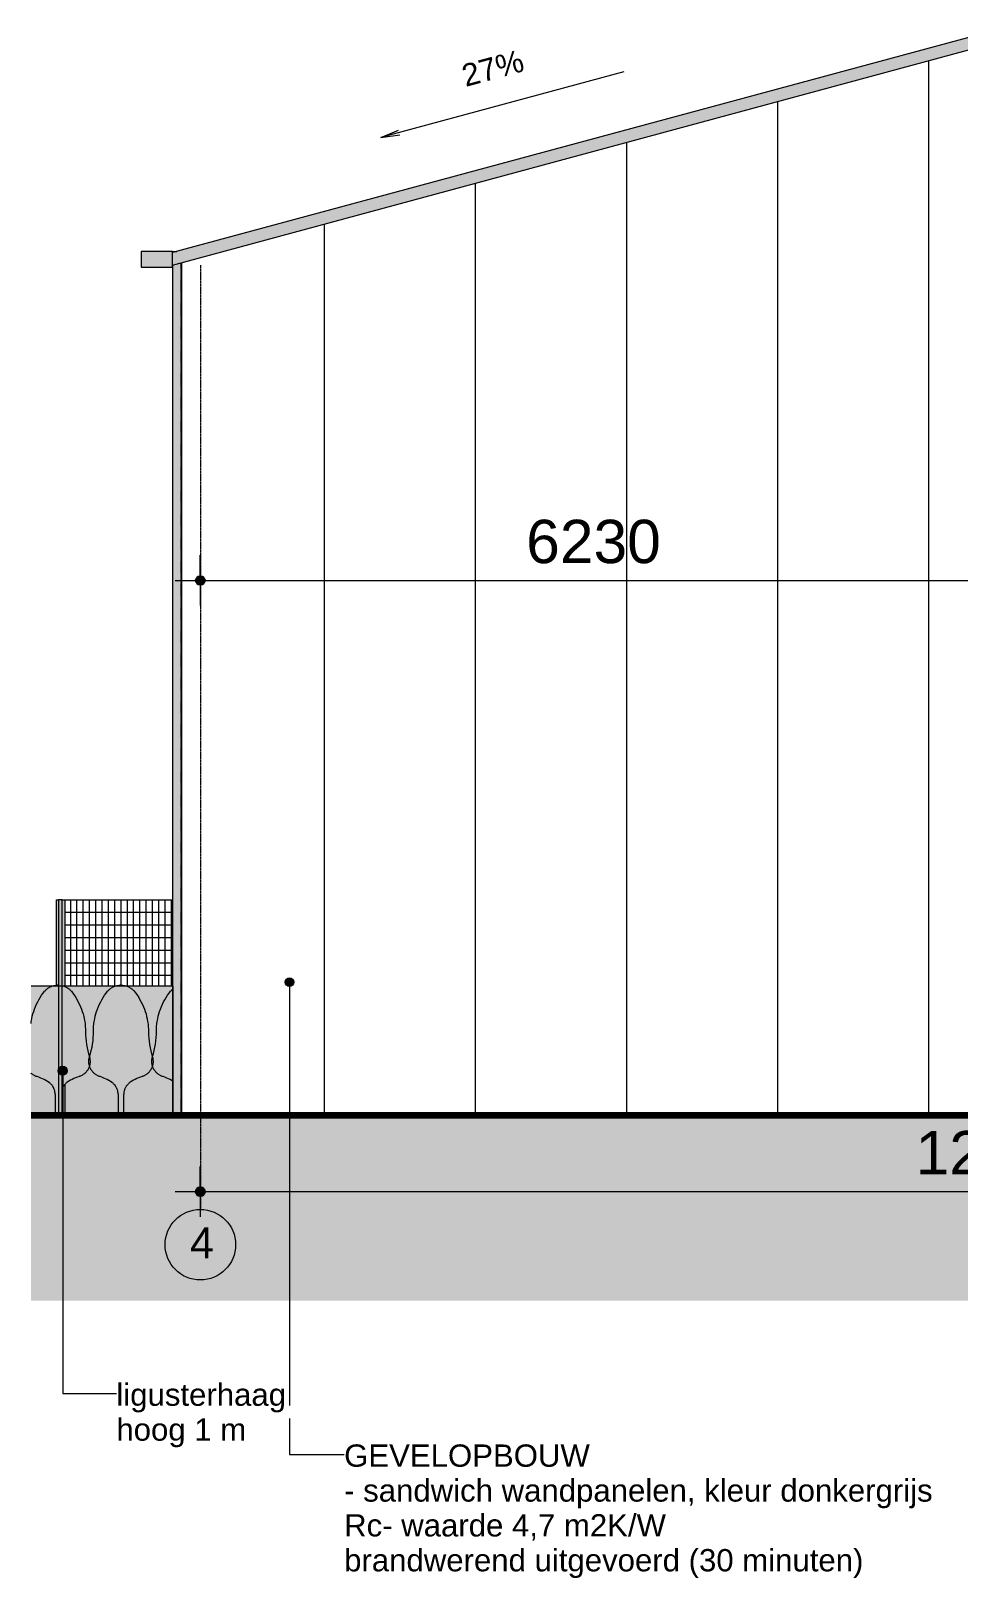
# Model space of a CAD drawing. Header units: millimetres. Extents: x 48682 to 485846, y -7071 to 11878.
# Drawn here: x 440099 to 447468, y -3735 to 8600 of the extents above; entities that cross this region are included whole.
import ezdxf

# ---------------------------------------------------------------- set-up
doc = ezdxf.new("R2010")
doc.units = ezdxf.units.MM
doc.linetypes.add('dash-dash', pattern=[6, 3, -1, 1, -1])
doc.linetypes.add('Hidden', pattern=[4, 2, -2])
for name, color, linetype, lineweight in [('A-ANNO-DIMS', 211, 'Continuous', 9), ('A-ANNO-DIMS-100', 211, 'Continuous', 9), ('A-DETL', 90, 'Continuous', 13), ('A-DETL-GENF', 92, 'Continuous', 13), ('A-FLOR', 192, 'Continuous', 18), ('A-FLOR-HRAL', 11, 'Continuous', 13), ('A-WALL-PATT', 111, 'Continuous', 13), ('C-TOPO', 7, 'Continuous', 13), ('G-ANNO-DIMS', 111, 'Continuous', 9), ('G-ANNO-TEXT', 231, 'Continuous', 9), ('L-PLNT', 71, 'Continuous', 13), ('S-COLS', 52, 'Continuous', 18), ('S-COLS-HDLN', 52, 'Hidden', 9), ('S-FNDN', 32, 'Continuous', 18)]:
    doc.layers.add(name, color=color, linetype=linetype, lineweight=lineweight)
doc.styles.add('Arial', font='arial.ttf', dxfattribs={"height": 177.035928})
doc.styles.add('Arial_1', font='arial.ttf', dxfattribs={"height": 245.883234})
doc.styles.add('Arial_2', font='arial.ttf', dxfattribs={"height": 344.236527})
doc.dimstyles.new('3_5mm', dxfattribs={"dimscale": 304.8, "dimtxt": 350, "dimasz": 0.918635, "dimexe": 0.656168, "dimexo": 0.0625, "dimgap": 0.114829, "dimtad": 1, "dimdec": 4, "dimzin": 0, "dimdsep": 46, "dimtxsty": 'Arial_2', "dimblk1": 'DOTSMALL', "dimblk2": 'DOTSMALL', "dimsah": 1, "dimcen": 0.09, "dimdle": 0.656168, "dimazin": 0, "dimtfac": 1, "dimtdec": 4, "dimtix": 1, "dimtmove": 0, "dimatfit": 3, "dimfxl": 0.656168, "dimfxlon": 1, "dimtvp": 1, "dimtolj": 1, "dimtzin": 0, "dimlwd": 13, "dimlwe": 13, "dimarcsym": 2})

# ---------------------------------------------------------------- blocks, each defined once
blk = doc.blocks.new('Railing - std-8001898-rechtergebouw noordoostgevel')
at = {"layer": 'A-FLOR-HRAL'}
h = blk.add_hatch(color=256, dxfattribs=at)
h.paths.add_polyline_path([(-104540, -10), (-104510, -10), (-104510, 0), (-104540, 0)], flags=0)
h.paths.add_polyline_path([(-104510, 1014), (-104510, 1700), (-104540, 1700), (-104540, 1014), (-104521, 1014)], flags=0)
for p, q in [((-104540, 1700), (-104540, -10)), ((-104510, 1700), (-104540, 1700)), ((-104510, -10), (-104510, 1700))]:
    blk.add_line(p, q, dxfattribs=at)
blk = doc.blocks.new('Railing - Railing-8087360-rechtergebouw noordoostgevel')
blk.add_blockref('Railing - std-8001898-rechtergebouw noordoostgevel', (0, 0))
blk = doc.blocks.new('Railing - std-V39-rechtergebouw noordoostgevel')
at = {"layer": 'A-FLOR-HRAL'}
blk.add_hatch(color=256, dxfattribs=at).paths.add_polyline_path([(-100967, -10), (-100949, -10), (-100949, 0), (-101019, 0), (-101019, -10)], flags=0)
for p, q in [((-101019, 0), (-101019, -10)), ((-100949, 0), (-100949, -10))]:
    blk.add_line(p, q, dxfattribs=at)
blk = doc.blocks.new('Railing - std-V40-rechtergebouw noordoostgevel')
at = {"layer": 'A-FLOR-HRAL'}
h = blk.add_hatch(color=256, dxfattribs=at)
h.paths.add_polyline_path([(-104556, -10), (-104540, -10), (-104540, 0), (-104559, 0), (-104559, -10), (-104556, -10)], flags=0)
h.paths.add_polyline_path([(-104489, -10), (-104489, 0), (-104510, 0), (-104510, -10)], flags=0)
h.paths.add_polyline_path([(-104497, 1014), (-104489, 1014), (-104489, 1700), (-104510, 1700), (-104510, 1017), (-104498, 1014)], flags=0)
h.paths.add_polyline_path([(-104544, 1021), (-104540, 1021), (-104540, 1700), (-104559, 1700), (-104559, 1020), (-104552, 1020)], flags=0)
for p, q in [((-104559, 1700), (-104559, 1020)), ((-104559, 1700), (-104540, 1700)), ((-104510, 1700), (-104489, 1700)), ((-104489, 1700), (-104489, 1010)), ((-104489, 235), (-104489, -10)), ((-104559, 0), (-104559, -10))]:
    blk.add_line(p, q, dxfattribs=at)
blk = doc.blocks.new('Railing - Railing-8110405-rechtergebouw noordoostgevel')
for name, p in [('Railing - std-V40-rechtergebouw noordoostgevel', (0, 0)), ('Railing - std-V39-rechtergebouw noordoostgevel', (0, 0)), ('Railing - std-V39-rechtergebouw noordoostgevel', (5000, 0))]:
    blk.add_blockref(name, p)
blk = doc.blocks.new('Top Rail Type - Top Rail_Internal_-8110409-rechtergebouw noordoostgevel')
at = {"layer": 'A-FLOR-HRAL', "lineweight": 9}
h = blk.add_hatch(dxfattribs=at)
h.set_pattern_fill('FP_18', color=256, style=0, pattern_type=2)
h.set_pattern_definition([(0, (-709286.42, 0), (0, 100), []), (90, (-709286.42, 0), (-50, 3e-15), [])])
h.paths.add_polyline_path([(-90065, -10), (-89595, -10), (-89595, 0), (-90354, 0), (-90354, -10), (-90066, -10)], flags=0)
h.paths.add_polyline_path([(-104489, -10), (-103814, -10), (-103814, 0), (-104489, 0)], flags=0)
h.paths.add_polyline_path([(-103214, -10), (-101019, -10), (-101019, 0), (-103214, 0)], flags=0)
h.paths.add_polyline_path([(-97184, -10), (-96019, -10), (-96019, 0), (-100949, 0), (-100949, -10)], flags=0)
h.paths.add_polyline_path([(-95949, -10), (-91034, -10), (-91034, 0), (-95949, 0)], flags=0)
h.paths.add_polyline_path([(-90614, 1003), (-90604, 1009), (-90604, 1014), (-90588, 1015), (-90576, 1018), (-90561, 1020), (-90529, 1020), (-90521, 1019), (-90504, 1016), (-90497, 1014), (-90089, 1014), (-90076, 1018), (-90061, 1020), (-90028, 1020), (-90021, 1019), (-90004, 1016), (-89997, 1014), (-89595, 1014), (-89595, 1700), (-90614, 1700), (-90614, 1005)], flags=0)
h.paths.add_polyline_path([(-104469, 1014), (-104089, 1014), (-104076, 1018), (-104061, 1020), (-104028, 1020), (-104021, 1019), (-104004, 1016), (-103997, 1014), (-103634, 1014), (-103634, 1700), (-104489, 1700), (-104489, 1014), (-104480, 1014)], flags=0)
at = {"layer": 'A-FLOR-HRAL'}
for p, q in [((-104489, 1700), (-103634, 1700)), ((-90614, 1700), (-89595, 1700))]:
    blk.add_line(p, q, dxfattribs=at)
blk = doc.blocks.new('300_28_ISR_kolom_buis - ø70x3_6 2-V41-rechtergebouw noordoostgevel')
at = {"layer": 'S-COLS-HDLN', "linetype": 'Continuous', "lineweight": 18}
h = blk.add_hatch(color=256, dxfattribs=at)
h.paths.add_polyline_path([(-103631, 0), (-103564, 0), (-103564, 6759), (-103633, 6740), (-103633, 1014), (-103631, 1014), (-103631, 157)], flags=0)
h.paths.add_polyline_path([(-103633, 6840), (-103599, 6850), (-103633, 6850)], flags=0)
at = {"layer": 'A-DETL', "lineweight": 18}
blk.add_line((-103634, 6724), (-103634, 0), dxfattribs=at)
at = {"layer": 'S-COLS', "linetype": 'Hidden', "lineweight": 9}
for p, q in [((-103631, 6841), (-103631, 6850)), ((-103631, 0), (-103631, 6741)), ((-103568, 6758), (-103568, 0))]:
    blk.add_line(p, q, dxfattribs=at)
at = {"layer": 'S-COLS-HDLN'}
blk.add_line((-103634, 6850), (-103597, 6850), dxfattribs=at)
blk = doc.blocks.new('90_SI_boom - eik-7766839-rechtergebouw noordoostgevel')
at = {"layer": 'L-PLNT'}
for points in [[(-104011, 1014), (-103998, 1014), (-104012, 1018), (-104027, 1020), (-104052, 1020), (-104069, 1019), (-104084, 1016), (-104087, 1014), (-104013, 1014)], [(-104029, 1019), (-104036, 1020), (-104030, 1019)]]:
    blk.add_hatch(color=256, dxfattribs=at).paths.add_polyline_path(points, flags=0)
for p, q in [((-104067, 156), (-104067, 0)), ((-104021, 0), (-104021, 156)), ((-104067, 0), (-104021, 0))]:
    blk.add_line(p, q, dxfattribs=at)
at = {"layer": 'L-PLNT', "flags": 128}
for points in [[(-104150, 973), (-104147, 977), (-104143, 980), (-104140, 984), (-104136, 988), (-104132, 991), (-104128, 994), (-104124, 997), (-104119, 1000), (-104115, 1003), (-104111, 1005), (-104106, 1008), (-104101, 1010), (-104097, 1012), (-104092, 1014), (-104087, 1015), (-104082, 1017), (-104077, 1018), (-104072, 1019), (-104067, 1020), (-104062, 1020), (-104057, 1021), (-104052, 1021), (-104050, 1021)], [(-104039, 1021), (-104039, 1021), (-104039, 1021), (-104039, 1021), (-104039, 1021), (-104039, 1021), (-104039, 1021), (-104039, 1021), (-104039, 1021), (-104039, 1021), (-104039, 1021), (-104039, 1021), (-104039, 1021), (-104039, 1021), (-104039, 1021), (-104039, 1021), (-104040, 1021), (-104040, 1021), (-104040, 1021), (-104040, 1021), (-104040, 1021), (-104040, 1021), (-104041, 1021), (-104041, 1021), (-104041, 1021), (-104041, 1021), (-104041, 1021), (-104041, 1021), (-104042, 1021), (-104042, 1021), (-104042, 1021), (-104042, 1021), (-104043, 1021), (-104043, 1021), (-104043, 1021), (-104043, 1021), (-104043, 1021), (-104044, 1021), (-104044, 1021), (-104044, 1021), (-104044, 1021), (-104044, 1021), (-104045, 1021), (-104045, 1021), (-104045, 1021), (-104045, 1021), (-104046, 1021), (-104046, 1021), (-104046, 1021), (-104046, 1021), (-104046, 1021), (-104047, 1021), (-104047, 1021), (-104047, 1021), (-104047, 1021), (-104047, 1021), (-104048, 1021), (-104048, 1021), (-104048, 1021), (-104048, 1021), (-104048, 1021), (-104048, 1021), (-104049, 1021), (-104049, 1021), (-104049, 1021), (-104049, 1021), (-104049, 1021), (-104049, 1021), (-104049, 1021), (-104049, 1021), (-104049, 1021), (-104049, 1021), (-104050, 1021), (-104050, 1021), (-104050, 1021), (-104050, 1021), (-104050, 1021), (-104050, 1021), (-104050, 1021)], [(-104050, 1021), (-104050, 1021), (-104050, 1021), (-104050, 1021), (-104050, 1021), (-104050, 1021), (-104050, 1021), (-104049, 1021), (-104049, 1021), (-104049, 1021), (-104049, 1021), (-104049, 1021), (-104049, 1021), (-104049, 1021), (-104049, 1021), (-104049, 1021), (-104049, 1021), (-104048, 1021), (-104048, 1021), (-104048, 1021), (-104048, 1021), (-104048, 1021), (-104048, 1021), (-104047, 1021), (-104047, 1021), (-104047, 1021), (-104047, 1021), (-104047, 1021), (-104047, 1021), (-104046, 1021), (-104046, 1021), (-104046, 1021), (-104046, 1021), (-104045, 1021), (-104045, 1021), (-104045, 1021), (-104045, 1021), (-104045, 1021), (-104044, 1021), (-104044, 1021), (-104044, 1021), (-104044, 1021), (-104043, 1021), (-104043, 1021), (-104043, 1021), (-104043, 1021), (-104043, 1021), (-104042, 1021), (-104042, 1021), (-104042, 1021), (-104042, 1021), (-104042, 1021), (-104041, 1021), (-104041, 1021), (-104041, 1021), (-104041, 1021), (-104041, 1021), (-104040, 1021), (-104040, 1021), (-104040, 1021), (-104040, 1021), (-104040, 1021), (-104040, 1021), (-104040, 1021), (-104039, 1021), (-104039, 1021), (-104039, 1021), (-104039, 1021), (-104039, 1021), (-104039, 1021), (-104039, 1021), (-104039, 1021), (-104039, 1021), (-104039, 1021), (-104039, 1021), (-104039, 1021), (-104039, 1021), (-104039, 1021), (-104039, 1021)], [(-104039, 1021), (-104033, 1021), (-104028, 1020), (-104023, 1020), (-104018, 1019), (-104013, 1018), (-104008, 1017), (-104003, 1016), (-103998, 1014), (-103993, 1013), (-103989, 1011), (-103984, 1009), (-103979, 1006), (-103975, 1004), (-103970, 1001), (-103966, 998), (-103962, 995), (-103958, 992), (-103954, 989), (-103950, 985), (-103946, 982), (-103943, 978), (-103940, 974), (-103938, 973)], [(-104262, 653), (-104262, 673), (-104261, 693), (-104259, 714), (-104256, 734), (-104252, 754), (-104248, 774), (-104243, 794), (-104237, 813), (-104230, 832), (-104222, 851), (-104214, 870), (-104205, 888), (-104195, 906), (-104185, 924), (-104174, 941), (-104162, 957), (-104150, 973)], [(-103938, 973), (-103926, 957), (-103914, 940), (-103903, 923), (-103893, 905), (-103883, 887), (-103874, 869), (-103866, 850), (-103858, 831), (-103851, 812), (-103845, 793), (-103840, 773), (-103836, 753), (-103832, 733), (-103829, 713), (-103827, 692), (-103826, 672), (-103826, 653)], [(-104293, 454), (-104286, 478), (-104280, 503), (-104274, 529), (-104270, 554), (-104266, 579), (-104264, 605), (-104263, 631), (-104262, 653)], [(-103826, 653), (-103826, 627), (-103824, 601), (-103821, 576), (-103818, 550), (-103813, 525), (-103808, 500), (-103801, 475), (-103795, 454)], [(-104213, 296), (-104217, 297), (-104222, 299), (-104227, 301), (-104231, 304), (-104236, 306), (-104240, 308), (-104244, 311), (-104248, 314), (-104252, 317), (-104256, 320), (-104260, 324), (-104263, 327), (-104267, 331), (-104270, 335), (-104273, 338), (-104276, 343), (-104279, 347), (-104282, 351), (-104284, 355), (-104287, 360), (-104289, 364), (-104291, 369), (-104292, 374), (-104294, 378), (-104295, 383), (-104296, 388), (-104297, 393), (-104298, 398), (-104299, 403), (-104299, 408), (-104299, 413), (-104299, 418), (-104299, 423), (-104299, 428), (-104298, 433), (-104297, 438), (-104296, 443), (-104295, 448), (-104294, 453), (-104293, 454)], [(-103795, 454), (-103793, 449), (-103792, 444), (-103791, 439), (-103790, 434), (-103790, 429), (-103789, 424), (-103789, 419), (-103789, 414), (-103789, 409), (-103789, 404), (-103790, 399), (-103791, 394), (-103791, 389), (-103793, 385), (-103794, 380), (-103795, 375), (-103797, 370), (-103799, 366), (-103801, 361), (-103803, 356), (-103806, 352), (-103808, 348), (-103811, 344), (-103814, 340), (-103817, 336), (-103821, 332), (-103824, 328), (-103827, 325), (-103831, 321), (-103835, 318), (-103839, 315), (-103843, 312), (-103847, 309), (-103852, 307), (-103856, 304), (-103860, 302), (-103865, 300), (-103870, 298), (-103874, 296), (-103876, 296)], [(-104115, 248), (-104127, 256), (-104140, 264), (-104153, 271), (-104167, 278), (-104181, 284), (-104195, 290), (-104209, 295), (-104213, 296)], [(-104067, 156), (-104067, 161), (-104067, 165), (-104068, 170), (-104068, 174), (-104069, 178), (-104070, 183), (-104071, 187), (-104072, 191), (-104074, 195), (-104076, 199), (-104077, 204), (-104079, 207), (-104081, 211), (-104084, 215), (-104086, 219), (-104089, 223), (-104091, 226), (-104094, 229), (-104097, 233), (-104100, 236), (-104104, 239), (-104107, 242), (-104111, 245), (-104114, 247), (-104115, 248)], [(-103973, 248), (-103977, 245), (-103981, 242), (-103984, 239), (-103987, 236), (-103990, 233), (-103993, 230), (-103996, 227), (-103999, 223), (-104002, 220), (-104004, 216), (-104006, 212), (-104009, 208), (-104011, 204), (-104012, 200), (-104014, 196), (-104016, 192), (-104017, 188), (-104018, 183), (-104019, 179), (-104020, 175), (-104021, 170), (-104021, 166), (-104021, 162), (-104021, 157), (-104021, 156)], [(-103876, 296), (-103890, 291), (-103904, 285), (-103918, 279), (-103931, 273), (-103945, 266), (-103957, 258), (-103970, 250), (-103973, 248)]]:
    blk.add_lwpolyline(points, dxfattribs=at)
blk = doc.blocks.new('90_SI_boom - eik-V42-rechtergebouw noordoostgevel')
at = {"layer": 'L-PLNT', "flags": 128}
for points in [[(-103650, 973), (-103647, 977), (-103643, 980), (-103640, 984), (-103636, 988), (-103634, 989)], [(-103762, 653), (-103762, 673), (-103761, 693), (-103759, 714), (-103756, 734), (-103752, 754), (-103748, 774), (-103743, 794), (-103737, 813), (-103730, 832), (-103722, 851), (-103714, 870), (-103705, 888), (-103695, 906), (-103685, 924), (-103674, 941), (-103662, 957), (-103650, 973)], [(-103793, 454), (-103786, 478), (-103780, 503), (-103774, 529), (-103770, 554), (-103766, 579), (-103764, 605), (-103763, 631), (-103762, 653)], [(-103713, 296), (-103717, 297), (-103722, 299), (-103727, 301), (-103731, 304), (-103736, 306), (-103740, 308), (-103744, 311), (-103748, 314), (-103752, 317), (-103756, 320), (-103760, 324), (-103763, 327), (-103767, 331), (-103770, 335), (-103773, 338), (-103776, 343), (-103779, 347), (-103782, 351), (-103784, 355), (-103787, 360), (-103789, 364), (-103791, 369), (-103792, 374), (-103794, 378), (-103795, 383), (-103796, 388), (-103797, 393), (-103798, 398), (-103799, 403), (-103799, 408), (-103799, 413), (-103799, 418), (-103799, 423), (-103799, 428), (-103798, 433), (-103797, 438), (-103796, 443), (-103795, 448), (-103794, 453), (-103793, 454)], [(-103634, 260), (-103640, 264), (-103653, 271), (-103667, 278), (-103681, 284), (-103695, 290), (-103709, 295), (-103713, 296)]]:
    blk.add_lwpolyline(points, dxfattribs=at)
blk = doc.blocks.new('90_SI_boom - eik-V46-rechtergebouw noordoostgevel')
at = {"layer": 'L-PLNT'}
h = blk.add_hatch(color=256, dxfattribs=at)
h.paths.add_polyline_path([(-104510, 1014), (-104498, 1014), (-104510, 1017), (-104510, 1014)], flags=0)
h.paths.add_polyline_path([(-104587, 1014), (-104540, 1014), (-104540, 1020), (-104552, 1020), (-104569, 1019), (-104584, 1016), (-104588, 1014)], flags=0)
blk.add_hatch(color=256, dxfattribs=at).paths.add_polyline_path([(-104540, 1020), (-104540, 1020), (-104544, 1021)], flags=0)
for p, q in [((-104567, 156), (-104567, 0)), ((-104567, 0), (-104540, 0))]:
    blk.add_line(p, q, dxfattribs=at)
at = {"layer": 'L-PLNT', "flags": 128}
for points in [[(-104650, 973), (-104647, 977), (-104643, 980), (-104640, 984), (-104636, 988), (-104632, 991), (-104628, 994), (-104624, 997), (-104619, 1000), (-104615, 1003), (-104611, 1005), (-104606, 1008), (-104601, 1010), (-104597, 1012), (-104592, 1014), (-104587, 1015), (-104582, 1017), (-104577, 1018), (-104572, 1019), (-104567, 1020), (-104562, 1020), (-104557, 1021), (-104552, 1021), (-104550, 1021)], [(-104540, 1021), (-104540, 1021), (-104540, 1021), (-104541, 1021), (-104541, 1021), (-104541, 1021), (-104541, 1021), (-104541, 1021), (-104541, 1021), (-104542, 1021), (-104542, 1021), (-104542, 1021), (-104542, 1021), (-104543, 1021), (-104543, 1021), (-104543, 1021), (-104543, 1021), (-104543, 1021), (-104544, 1021), (-104544, 1021), (-104544, 1021), (-104544, 1021), (-104544, 1021), (-104545, 1021), (-104545, 1021), (-104545, 1021), (-104545, 1021), (-104546, 1021), (-104546, 1021), (-104546, 1021), (-104546, 1021), (-104546, 1021), (-104547, 1021), (-104547, 1021), (-104547, 1021), (-104547, 1021), (-104547, 1021), (-104548, 1021), (-104548, 1021), (-104548, 1021), (-104548, 1021), (-104548, 1021), (-104548, 1021), (-104549, 1021), (-104549, 1021), (-104549, 1021), (-104549, 1021), (-104549, 1021), (-104549, 1021), (-104549, 1021), (-104549, 1021), (-104549, 1021), (-104549, 1021), (-104550, 1021), (-104550, 1021), (-104550, 1021), (-104550, 1021), (-104550, 1021), (-104550, 1021), (-104550, 1021)], [(-104550, 1021), (-104550, 1021), (-104550, 1021), (-104550, 1021), (-104550, 1021), (-104550, 1021), (-104550, 1021), (-104549, 1021), (-104549, 1021), (-104549, 1021), (-104549, 1021), (-104549, 1021), (-104549, 1021), (-104549, 1021), (-104549, 1021), (-104549, 1021), (-104549, 1021), (-104548, 1021), (-104548, 1021), (-104548, 1021), (-104548, 1021), (-104548, 1021), (-104548, 1021), (-104547, 1021), (-104547, 1021), (-104547, 1021), (-104547, 1021), (-104547, 1021), (-104547, 1021), (-104546, 1021), (-104546, 1021), (-104546, 1021), (-104546, 1021), (-104545, 1021), (-104545, 1021), (-104545, 1021), (-104545, 1021), (-104545, 1021), (-104544, 1021), (-104544, 1021), (-104544, 1021), (-104544, 1021), (-104543, 1021), (-104543, 1021), (-104543, 1021), (-104543, 1021), (-104543, 1021), (-104542, 1021), (-104542, 1021), (-104542, 1021), (-104542, 1021), (-104542, 1021), (-104541, 1021), (-104541, 1021), (-104541, 1021), (-104541, 1021), (-104541, 1021), (-104540, 1021), (-104540, 1021), (-104540, 1021)], [(-104510, 1018), (-104508, 1017), (-104503, 1016), (-104498, 1014), (-104493, 1013), (-104489, 1011), (-104484, 1009), (-104479, 1006), (-104475, 1004), (-104470, 1001), (-104466, 998), (-104462, 995), (-104458, 992), (-104454, 989), (-104450, 985), (-104446, 982), (-104443, 978), (-104440, 974), (-104438, 973)], [(-104758, 718), (-104756, 734), (-104752, 754), (-104748, 774), (-104743, 794), (-104737, 813), (-104730, 832), (-104722, 851), (-104714, 870), (-104705, 888), (-104695, 906), (-104685, 924), (-104674, 941), (-104662, 957), (-104650, 973)], [(-104438, 973), (-104426, 957), (-104414, 940), (-104403, 923), (-104393, 905), (-104383, 887), (-104374, 869), (-104366, 850), (-104358, 831), (-104351, 812), (-104345, 793), (-104340, 773), (-104336, 753), (-104332, 733), (-104329, 713), (-104327, 692), (-104326, 672), (-104326, 653)], [(-104326, 653), (-104326, 627), (-104324, 601), (-104321, 576), (-104318, 550), (-104313, 525), (-104308, 500), (-104301, 475), (-104295, 454)], [(-104295, 454), (-104293, 449), (-104292, 444), (-104291, 439), (-104290, 434), (-104290, 429), (-104289, 424), (-104289, 419), (-104289, 414), (-104289, 409), (-104289, 404), (-104290, 399), (-104291, 394), (-104291, 389), (-104293, 385), (-104294, 380), (-104295, 375), (-104297, 370), (-104299, 366), (-104301, 361), (-104303, 356), (-104306, 352), (-104308, 348), (-104311, 344), (-104314, 340), (-104317, 336), (-104321, 332), (-104324, 328), (-104327, 325), (-104331, 321), (-104335, 318), (-104339, 315), (-104343, 312), (-104347, 309), (-104352, 307), (-104356, 304), (-104360, 302), (-104365, 300), (-104370, 298), (-104374, 296), (-104376, 296)], [(-104713, 296), (-104717, 297), (-104722, 299), (-104727, 301), (-104731, 304), (-104736, 306), (-104740, 308), (-104744, 311), (-104748, 314), (-104752, 317), (-104756, 320), (-104758, 322)], [(-104615, 248), (-104627, 256), (-104640, 264), (-104653, 271), (-104667, 278), (-104681, 284), (-104695, 290), (-104709, 295), (-104713, 296)], [(-104567, 156), (-104567, 161), (-104567, 165), (-104568, 170), (-104568, 174), (-104569, 178), (-104570, 183), (-104571, 187), (-104572, 191), (-104574, 195), (-104576, 199), (-104577, 204), (-104579, 207), (-104581, 211), (-104584, 215), (-104586, 219), (-104589, 223), (-104591, 226), (-104594, 229), (-104597, 233), (-104600, 236), (-104604, 239), (-104607, 242), (-104611, 245), (-104614, 247), (-104615, 248)], [(-104473, 248), (-104477, 245), (-104481, 242), (-104484, 239), (-104487, 236), (-104490, 233), (-104493, 230), (-104496, 227), (-104499, 223), (-104502, 220), (-104504, 216), (-104506, 212), (-104509, 208), (-104510, 205)], [(-104376, 296), (-104390, 291), (-104404, 285), (-104418, 279), (-104431, 273), (-104445, 266), (-104457, 258), (-104470, 250), (-104473, 248)]]:
    blk.add_lwpolyline(points, dxfattribs=at)
blk = doc.blocks.new('DIMBLOCK70-rechtergebouw noordoostgevel')
at = {"layer": 'A-ANNO-DIMS-100', "lineweight": 25}
h = blk.add_hatch(color=256, dxfattribs=at)
edge = h.paths.add_edge_path(flags=0)
edge.add_arc((441443, -619), 35, 0, 360)
h = blk.add_hatch(color=256, dxfattribs=at)
edge = h.paths.add_edge_path(flags=0)
edge.add_arc((454123, -619), 35, 0, 360)
at = {"layer": 'A-ANNO-DIMS-100', "lineweight": 13}
for p, q in [((441443, -419), (441443, -819)), ((441443, -619), (441443, -419)), ((454123, -419), (454123, -819)), ((454123, -619), (454123, -419)), ((454323, -619), (441243, -619))]:
    blk.add_line(p, q, dxfattribs=at)
at = {"layer": 'A-ANNO-DIMS-100', "lineweight": 25}
for centre in [(441443, -619), (454123, -619)]:
    blk.add_circle(centre, 35, dxfattribs=at)
at = {"layer": 'A-ANNO-DIMS-100', "color": 0, "lineweight": 13, "insert": (447124, -137), "char_height": 344.2, "width": 1583.08, "attachment_point": 1, "line_spacing_factor": 0.938532, "style": 'Arial_2'}
blk.add_mtext('12680', dxfattribs=at)
blk = doc.blocks.new('_DotSmall')
at = {"color": 0, "linetype": 'ByBlock', "const_width": 0.5}
blk.add_lwpolyline([(-0.0625, 0, 1), (0.0625, 0, 1)], format="xyb", close=True, dxfattribs=at)
blk = doc.blocks.new('DIMBLOCK71-rechtergebouw noordoostgevel')
at = {"layer": 'A-ANNO-DIMS-100', "lineweight": 25}
h = blk.add_hatch(color=256, dxfattribs=at)
edge = h.paths.add_edge_path(flags=0)
edge.add_arc((441443, 4236), 35, 0, 360)
h = blk.add_hatch(color=256, dxfattribs=at)
edge = h.paths.add_edge_path(flags=0)
edge.add_arc((447673, 4236), 35, 0, 360)
at = {"layer": 'A-ANNO-DIMS-100', "lineweight": 13}
for p, q in [((441443, 4436), (441443, 4036)), ((441443, 4236), (441443, 4436)), ((447673, 4436), (447673, 4036)), ((447673, 4236), (447673, 4436)), ((441243, 4236), (447673, 4236))]:
    blk.add_line(p, q, dxfattribs=at)
at = {"layer": 'A-ANNO-DIMS-100', "lineweight": 25}
for centre in [(441443, 4236), (447673, 4236)]:
    blk.add_circle(centre, 35, dxfattribs=at)
at = {"layer": 'A-ANNO-DIMS-100', "color": 0, "lineweight": 13, "insert": (444031, 4718), "char_height": 344.2, "width": 1266.46, "attachment_point": 1, "line_spacing_factor": 0.938532, "style": 'Arial_2'}
blk.add_mtext('6230', dxfattribs=at)

msp = doc.modelspace()

# ---------------------------------------------------------------- hatches: boundary and pattern name
at = {"layer": 'A-DETL-GENF'}
for color, points in [(9, [(440973.62498, 6724.43682), (441223.48981, 6724.43682), (441222.65362, 6849.68788), (440973.62498, 6849.68788)]), (81, [(441223.84622, 0), (441226.25362, 0), (441226.25362, 1013.61981), (441222.65362, 1013.61981), (441222.65362, 0)])]:
    msp.add_hatch(color=color, dxfattribs=at).paths.add_polyline_path(points, flags=0)
h = msp.add_hatch(color=81, dxfattribs=at)
h.paths.add_polyline_path([(440290.17015, 0), (440316.82686, 0), (440316.82686, 1013.61981), (440264.7974, 1013.08992), (440251.65489, 1007.88638), (440230.91249, 995.16319), (440217.39349, 983.68647), (440203.58111, 967.95762), (440175.16734, 927.595), (440158.90579, 901.03361), (440139.53572, 862.38684), (440123.42213, 821.96189), (440110.93296, 780.8788), (440101.69675, 736.94924), (440098.93571, 712.51773), (440098.93571, 322.68108), (440109.40279, 313.94741), (440124.23775, 304.3447), (440162.75032, 288.89141), (440188.21538, 278.15266), (440220.06288, 261.32642), (440244.21595, 245.89843), (440260.29738, 231.65381), (440271.99298, 217.10881), (440283.18185, 194.05218), (440288.28718, 175.65193), (440290.17015, 156.25), (440290.17015, 20.31116)], flags=0)
h.paths.add_polyline_path([(440819.73081, 0), (440835.48358, 0), (440835.57629, 157.20522), (440838.99308, 182.40484), (440846.16251, 202.83657), (440856.65876, 220.83722), (440868.91132, 235.34612), (440884.8459, 248.46792), (440914.47135, 266.8309), (440949.09352, 283.6757), (441001.41598, 304.3447), (441023.07063, 319.28993), (441035.80951, 331.13388), (441049.99242, 350.52262), (441060.2589, 372.27593), (441062.82686, 380.63107), (441066.6873, 368.07075), (441077.21292, 347.84458), (441089.84422, 331.13388), (441109.40279, 313.94741), (441124.23775, 304.3447), (441165.05579, 288.02068), (441188.21538, 278.15266), (441220.06288, 261.32642), (441222.65362, 261.03932), (441222.65362, 988.75526), (441220.82692, 987.33795), (441203.58111, 967.95762), (441175.16734, 927.595), (441158.90579, 901.03361), (441139.53572, 862.38684), (441123.33816, 821.68567), (441110.93296, 780.8788), (441101.69675, 736.94924), (441096.10887, 686.42002), (441092.20447, 596.85909), (441085.43555, 544.25189), (441077.1887, 502.46781), (441062.82686, 450.66836), (441059.35974, 463.61757), (441046.04124, 514.74837), (441038.69399, 551.97444), (441032.37889, 614.22691), (441028.01954, 704.78143), (441022.84357, 742.8389), (441010.89107, 793.4766), (440999.09639, 829.88062), (440980.39727, 873.80074), (440962.67, 907.69446), (440936.19902, 948.74908), (440913.07161, 978.56953), (440900.69756, 990.54177), (440887.59472, 1000.39595), (440868.91132, 1010.21567), (440857.52206, 1013.61981), (440764.7974, 1013.08992), (440751.65489, 1007.88638), (440730.91249, 995.16319), (440720.82692, 987.33795), (440703.58111, 967.95762), (440675.16734, 927.595), (440658.90579, 901.03361), (440639.53572, 862.38684), (440623.33816, 821.68567), (440610.93296, 780.8788), (440601.69675, 736.94924), (440596.48903, 695.71395), (440592.20447, 596.85909), (440585.43555, 544.25189), (440577.1887, 502.46781), (440562.82686, 450.66836), (440559.35974, 463.61757), (440546.04124, 514.74837), (440538.69399, 551.97444), (440532.37889, 614.22691), (440528.01954, 704.78143), (440522.84357, 742.8389), (440510.89107, 793.4766), (440499.09639, 829.88062), (440480.39727, 873.80074), (440462.67, 907.69446), (440436.19902, 948.74908), (440413.07161, 978.56953), (440400.69756, 990.54177), (440386.1505, 1001.19162), (440367.82686, 1010.60815), (440357.52206, 1013.61981), (440346.82686, 1012.5512), (440346.82686, 204.1011), (440356.65876, 220.83722), (440367.82686, 234.43257), (440389.29468, 251.22545), (440414.47135, 266.8309), (440454.30907, 285.6455), (440501.41598, 304.3447), (440523.07063, 319.28993), (440535.80951, 331.13388), (440550.58433, 351.68006), (440560.2589, 372.27593), (440562.82686, 380.63107), (440566.6873, 368.07075), (440577.21292, 347.84458), (440589.84422, 331.13388), (440609.40279, 313.94741), (440624.23775, 304.3447), (440662.75032, 288.89141), (440688.21538, 278.15266), (440720.06288, 261.32642), (440744.21595, 245.89843), (440760.29738, 231.65381), (440771.99298, 217.10881), (440783.18185, 194.05218), (440788.28718, 175.65193), (440790.17015, 156.25), (440791.00109, 0), (440817.16204, 0)], flags=0)
h = msp.add_hatch(color=81, dxfattribs=at)
h.paths.add_polyline_path([(440217.39349, 0), (440290.17015, 0), (440290.07744, 157.20522), (440286.66065, 182.40484), (440279.49122, 202.83657), (440269.85819, 219.7637), (440258.55874, 233.81603), (440237.46344, 250.5409), (440211.18238, 266.8309), (440176.56021, 283.6757), (440124.23775, 304.3447), (440102.5831, 319.28993), (440098.93571, 322.68108), (440098.93571, 0)], flags=0)
h.paths.add_polyline_path([(440098.93571, 715.08702), (440102.81016, 742.8389), (440113.82238, 790.38354), (440123.50643, 822.23918), (440139.53572, 862.38684), (440160.92375, 904.32972), (440188.29023, 947.16566), (440209.12087, 974.88846), (440224.90916, 990.5053), (440241.74738, 1002.428), (440260.79936, 1011.62317), (440264.1464, 1013.61981), (440098.93571, 1013.61981), (440098.93571, 717.21565)], flags=0)
h = msp.add_hatch(color=81, dxfattribs=at)
h.paths.add_polyline_path([(440316.82686, 0), (440367.82686, 0), (440367.09499, 233.81603), (440353.66075, 217.10881), (440346.82686, 204.1011), (440346.82686, 1013.61981), (440316.82686, 1013.61981), (440316.82686, 20.31116)], flags=0)
h.paths.add_polyline_path([(440367.82686, 1010.60815), (440367.82686, 1013.61981), (440362.4582, 1012.5512), (440363.66181, 1012.11558)], flags=0)
h = msp.add_hatch(color=81, dxfattribs=at)
h.paths.add_polyline_path([(440367.82686, 0), (440790.17015, 0), (440790.07744, 157.20522), (440786.66065, 182.40484), (440779.49122, 202.83657), (440769.85819, 219.7637), (440758.55874, 233.81603), (440737.46344, 250.5409), (440711.18238, 266.8309), (440676.56021, 283.6757), (440624.23775, 304.3447), (440602.47304, 319.39225), (440589.84422, 331.13388), (440575.66131, 350.52262), (440565.39483, 372.27593), (440562.82686, 380.63107), (440557.99804, 366.17713), (440548.44081, 347.84458), (440535.80951, 331.13388), (440516.25094, 313.94741), (440501.41598, 304.3447), (440454.30907, 285.6455), (440444.51611, 281.64169), (440405.05994, 260.99734), (440381.43777, 245.89843), (440367.82686, 233.81603), (440367.82686, 157.20522)], flags=0)
h.paths.add_polyline_path([(440835.48358, 0), (441222.65362, 0), (441222.65362, 259.72058), (441211.18238, 266.8309), (441176.56021, 283.6757), (441124.23775, 304.3447), (441102.5831, 319.28993), (441089.84422, 331.13388), (441075.66131, 350.52262), (441065.39483, 372.27593), (441062.82686, 380.63107), (441057.99804, 366.17713), (441046.598, 345.40662), (441035.80951, 331.13388), (441016.25094, 313.94741), (441001.41598, 304.3447), (440962.90341, 288.89141), (440944.51611, 281.64169), (440905.05994, 260.99734), (440881.43777, 245.89843), (440865.71984, 232.10586), (440853.66075, 217.10881), (440842.20265, 193.15076), (440837.36655, 175.65193), (440835.48358, 156.25)], flags=0)
h.paths.add_polyline_path([(441062.82686, 450.66836), (441065.52894, 460.88942), (441079.06844, 511.99185), (441087.85208, 559.61116), (441092.81629, 602.0951), (441097.63419, 704.78143), (441102.81016, 742.8389), (441113.82238, 790.38354), (441123.50643, 822.23918), (441139.53572, 862.38684), (441165.05579, 911.07893), (441188.29023, 947.16566), (441212.58212, 978.56953), (441222.65362, 988.75526), (441222.65362, 1013.61981), (440862.4582, 1012.5512), (440876.87906, 1006.29956), (440892.49183, 996.90847), (440904.82681, 987.33795), (440919.23741, 971.81283), (440949.36551, 929.42584), (440966.74793, 901.03361), (440987.82713, 858.10609), (441002.91584, 819.71106), (441016.67753, 771.71512), (441024.17288, 735.23972), (441029.1647, 695.71395), (441034.2671, 589.85996), (441038.69399, 551.97444), (441048.46503, 502.46781), (441062.09031, 453.88045)], flags=0)
h.paths.add_polyline_path([(440562.82686, 450.66836), (440565.52894, 460.88942), (440579.06844, 511.99185), (440587.85208, 559.61116), (440593.24807, 613.51873), (440597.63419, 704.78143), (440602.81016, 742.8389), (440613.82238, 790.38354), (440623.50643, 822.23918), (440639.53572, 862.38684), (440660.92375, 904.32972), (440688.29023, 947.16566), (440712.58212, 978.56953), (440724.90916, 990.5053), (440741.74738, 1002.428), (440760.79936, 1011.62317), (440766.24177, 1013.61981), (440367.82686, 1013.61981), (440367.82686, 1010.60815), (440376.87906, 1006.29956), (440392.49183, 996.90847), (440404.82681, 987.33795), (440419.23741, 971.81283), (440449.36551, 929.42584), (440466.74793, 901.03361), (440487.82713, 858.10609), (440502.91584, 819.71106), (440516.67753, 771.71512), (440524.17288, 735.23972), (440529.1647, 695.71395), (440534.2671, 589.85996), (440538.69399, 551.97444), (440548.46503, 502.46781), (440562.09031, 453.88045)], flags=0)
at = {"layer": 'A-FLOR'}
msp.add_hatch(color=256, dxfattribs=at).paths.add_polyline_path([(441223.48981, 6740.22605), (447733.02342, 8500), (447733.02342, 8600), (441223.48981, 6840.22605), (441223.48981, 6763.35629)], flags=0)
at = {"layer": 'A-WALL-PATT', "lineweight": 9}
h = msp.add_hatch(dxfattribs=at)
h.set_pattern_fill('FP_19', color=256, style=0, pattern_type=2)
h.set_pattern_definition([(90, (-648371.2, 0), (-1200, 7e-14), [])])
h.paths.add_polyline_path([(441292.65362, 0), (454073.39323, 0), (454073.39323, 6785.28451), (447730.53418, 8499.32706), (441292.65362, 6758.92366), (441292.65362, 65.94251)], flags=0)
h.paths.add_polyline_path([(447680.23403, 5000), (447673.22656, 5000), (447673.22656, 6350), (452523.22656, 6350), (452523.22656, 5000), (451470.88319, 5000)], flags=0)
at = {"layer": 'C-TOPO'}
msp.add_hatch(color=256, dxfattribs=at).paths.add_polyline_path([(440098.93571, -1485.52342), (455261.53236, -1485.52342), (455261.53236, -10), (440098.93571, -10), (440098.93571, -1140.11487)], flags=0)
at = {"layer": 'G-ANNO-TEXT'}
h = msp.add_hatch(color=250, dxfattribs=at)
edge = h.paths.add_edge_path(flags=0)
edge.add_arc((442151.35831, 1044.95444), 35, 0, 360)
h = msp.add_hatch(color=250, dxfattribs=at)
edge = h.paths.add_edge_path(flags=0)
edge.add_arc((440350.1748, 341.90331), 35, 0, 360)
at = {"layer": 'S-FNDN'}
msp.add_hatch(color=256, dxfattribs=at).paths.add_polyline_path([(441642.65362, -10), (441642.65362, 0), (441042.65362, 0), (441042.65362, -10), (441520.42914, -10)], flags=0)

# ---------------------------------------------------------------- linework, layer by layer
at = {"layer": 'A-DETL', "lineweight": 18}
for p, q in [((447733.02342, 8600), (441223.48981, 6840.22605)), ((441223.48981, 6740.22605), (447733.02342, 8500)), ((441292.65362, 6758.92366), (441292.65362, 0)), ((454438.39323, 0), (441042.65362, 0)), ((441042.65362, 0), (441042.65362, -10)), ((441642.65362, -10), (441642.65362, 0))]:
    msp.add_line(p, q, dxfattribs=at)
at = {"layer": 'A-DETL'}
for p, q in [((441223.48981, 6849.68788), (440973.62498, 6849.68788)), ((440973.62498, 6849.68788), (440973.62498, 6724.43682)), ((441223.48981, 6724.43682), (441223.48981, 6849.68788)), ((440973.62498, 6724.43682), (441223.48981, 6724.43682)), ((441226.25362, 1013.61981), (440098.93571, 1013.61981)), ((441226.25362, 0), (441226.25362, 1013.61981)), ((440098.93571, 0), (441226.25362, 0))]:
    msp.add_line(p, q, dxfattribs=at)
at = {"layer": 'A-DETL', "linetype": 'dash-dash', "lineweight": 9}
msp.add_line((441443.39323, 6740), (441443.39323, -760), dxfattribs=at)
at = {"layer": 'A-DETL', "lineweight": 9}
msp.add_circle((441443.39323, -1040), 280, dxfattribs=at)
at = {"layer": 'C-TOPO', "lineweight": 100}
msp.add_line((440098.93571, -10), (455261.53236, -10), dxfattribs=at)
at = {"layer": 'C-TOPO'}
msp.add_line((455261.53236, -10), (440098.93571, -10), dxfattribs=at)
at = {"layer": 'G-ANNO-DIMS', "lineweight": 13}
for p, q in [((444807.30846, 8277.30876), (442876.61459, 7755.36895)), ((442876.61459, 7755.36895), (443016.26303, 7813.57798)), ((442876.61459, 7755.36895), (443026.57023, 7775.45088))]:
    msp.add_line(p, q, dxfattribs=at)
at = {"layer": 'G-ANNO-TEXT', "color": 250}
for p, q in [((442151.35831, 1044.95444), (442151.35831, -2705.39823)), ((440350.1748, 341.90331), (440350.1748, -2221.14666)), ((440350.1748, -2221.14666), (440776.531, -2221.14666)), ((442151.35831, -2705.39823), (442585.31899, -2705.39823))]:
    msp.add_line(p, q, dxfattribs=at)
for centre in [(442151.35831, 1044.95444), (440350.1748, 341.90331)]:
    msp.add_circle(centre, 35, dxfattribs=at)

# ---------------------------------------------------------------- block references
at = {"layer": 'A-FLOR-HRAL'}
for name in ['Railing - Railing-8110405-rechtergebouw noordoostgevel', 'Railing - Railing-8087360-rechtergebouw noordoostgevel', 'Top Rail Type - Top Rail_Internal_-8110409-rechtergebouw noordoostgevel']:
    msp.add_blockref(name, (544856.93538, 0), dxfattribs=at)
at = {"layer": 'L-PLNT'}
for name in ['90_SI_boom - eik-V46-rechtergebouw noordoostgevel', '90_SI_boom - eik-7766839-rechtergebouw noordoostgevel', '90_SI_boom - eik-V42-rechtergebouw noordoostgevel']:
    msp.add_blockref(name, (544856.93538, 0), dxfattribs=at)
at = {"layer": 'S-COLS'}
msp.add_blockref('300_28_ISR_kolom_buis - ø70x3_6 2-V41-rechtergebouw noordoostgevel', (544856.93538, 0), dxfattribs=at)

# ---------------------------------------------------------------- texts
at = {"layer": 'G-ANNO-DIMS', "lineweight": 13, "insert": (443503.5395, 8326.73611), "char_height": 177.035928, "width": 589.6567852, "attachment_point": 1, "rotation": 15.127620822, "line_spacing_factor": 0.938532, "style": 'Arial'}
msp.add_mtext('27%', dxfattribs=at)
at = {"layer": 'G-ANNO-TEXT', "color": 7, "insert": (441551.35831, -902.65871), "char_height": 245.88323, "width": 228, "attachment_point": 3, "line_spacing_factor": 0.938532, "style": 'Arial_1'}
msp.add_mtext('4', dxfattribs=at)

# ---------------------------------------------------------------- dimensions: what is measured, and where the dimension line sits
at = {"layer": 'A-ANNO-DIMS', "lineweight": 13}
for base, p1, p2, override, picture, middle in [((447673.22656, 4236.10593), (441443.39323, 4436.10593), (447673.22656, 4436.10593), {"dimpost": '<>', "dimfxl": 6229.833333}, 'DIMBLOCK71-rechtergebouw noordoostgevel', (444558.30989, 4446.98121)), ((441443.39323, -618.81395), (454123.39323, -418.81395), (441443.39323, -418.81395), {"dimpost": '<>', "dimfxl": 12680}, 'DIMBLOCK70-rechtergebouw noordoostgevel', (447783.39323, -408.05608))]:
    dim = msp.add_linear_dim(base=base, p1=p1, p2=p2, dimstyle='3_5mm', override=override, dxfattribs=at)
    dim.commit()
    dim.dimension.update_dxf_attribs({"geometry": picture, "text_midpoint": middle})

# ---------------------------------------------------------------- next in the draw order: texts
at = {"layer": 'G-ANNO-TEXT', "color": 7, "char_height": 177.0359281, "attachment_point": 1, "line_spacing_factor": 0.938532, "style": 'Arial', "bg_fill": 3, "box_fill_scale": 0, "bg_fill_color": 256, "bg_fill_true_color": 3254780160, "bg_fill_transparency": 256}
for s, insert, width in [('ligusterhaag\\Phoog 1 m', (440776.531, -2142.41842), 1604.8168182), ('GEVELOPBOUW\\P- sandwich wandpanelen, kleur donkergrijs\\PRc- waarde 4,7 m2K/W\\Pbrandwerend uitgevoerd (30 minuten)\\P\\P', (442585.31899, -2626.66999), 5550.9814574)]:
    msp.add_mtext(s, dxfattribs=dict(at, insert=insert, width=width))

doc.saveas('drawing.dxf')
